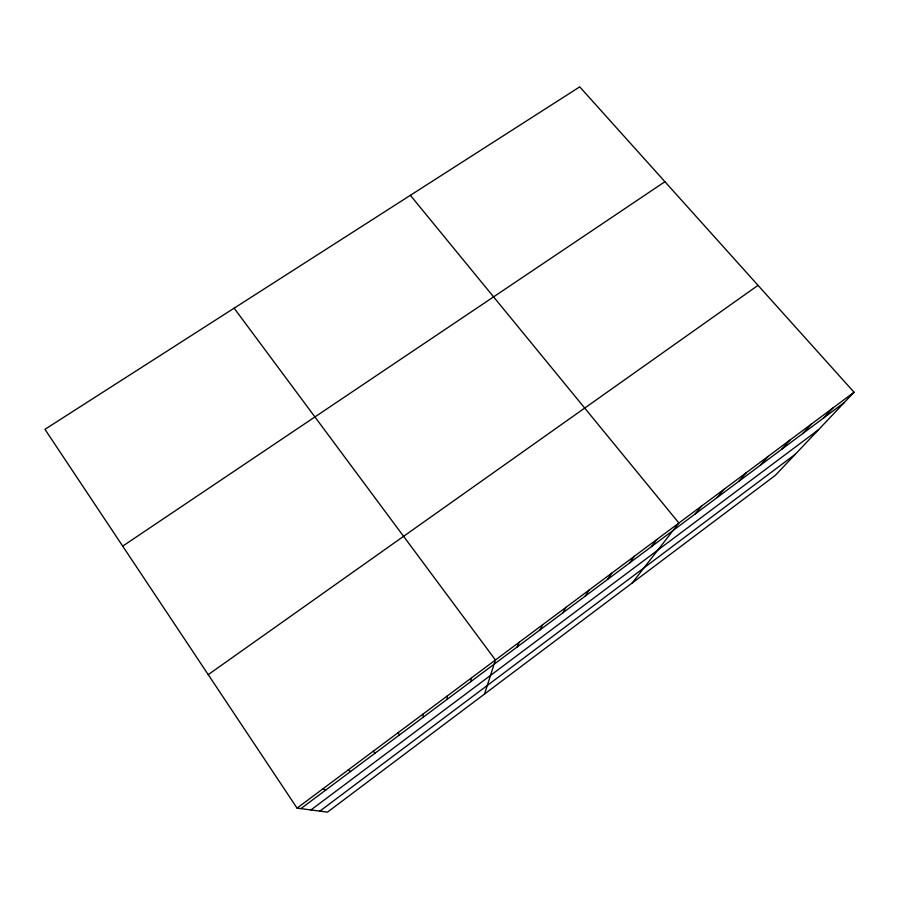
<?xml version="1.0" encoding="UTF-8"?>
<svg xmlns="http://www.w3.org/2000/svg" width="899" height="899" viewBox="0 0 899 899"><rect width="100%" height="100%" fill="white"/><g stroke="black" fill="none" stroke-linecap="round" stroke-linejoin="round"><path stroke-width="1.35" d="M447.174 699.298L447.309 695.938M470.739 681.689L471.492 677.88M484.55 694.006L495.439 660.001L234.133 308.166M517.206 646.965L519.15 642.302M540.108 629.851L542.636 624.76M562.796 612.893L565.887 607.398M585.271 596.093L588.924 590.194M607.533 579.45L611.747 573.157M629.603 562.965L634.346 556.29M651.46 546.626L656.731 539.569M632.166 583.013L678.902 523.016L410.36 195.319M695.23 513.913L701.535 506.115M717.132 497.552L723.953 489.382M738.821 481.336L746.148 472.795M760.318 465.266L768.139 456.377M781.624 449.354L789.918 440.117M802.717 433.576L811.494 424.002M823.63 417.956L832.879 408.045M854.05 392.234L775.219 475.447L327.472 812.134L297.063 808.122L44.95 429.317L579.72 86.866L854.05 392.234L297.063 808.122M310.919 809.954L818.573 429.688M319.875 811.134L795.244 454.298M300.884 808.628L844.352 402.471M208.22 674.643L758.037 285.354M122.691 546.131L664.923 181.71M322.741 788.962L325.865 789.963M348.149 769.982L350.599 771.477M373.31 751.193L375.097 753.171M398.223 732.595L399.358 735.034M422.89 714.177L423.373 717.087"/></g></svg>
